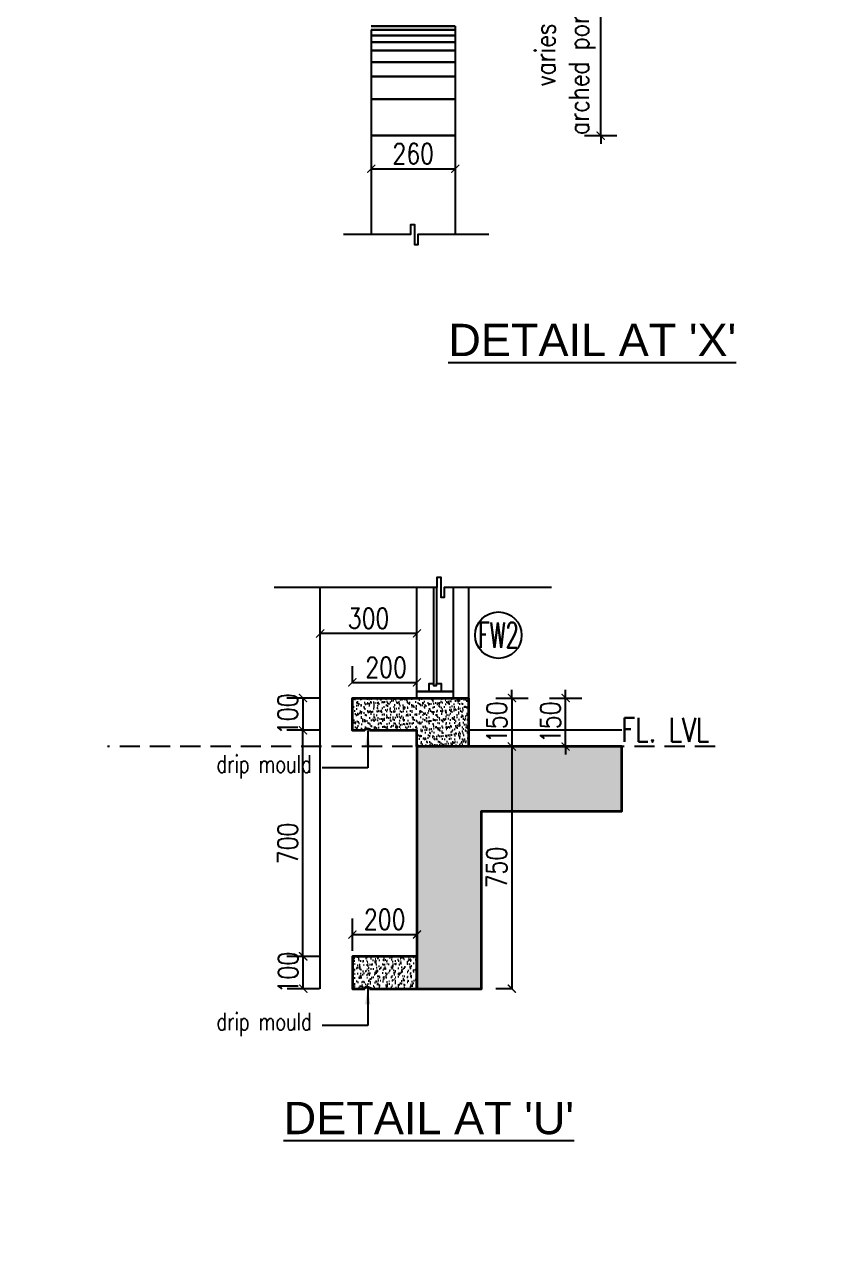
# Model space of a CAD drawing. Header units: millimetres. Extents: x 1066295 to 1300022, y -5734212 to -5454663.
# Drawn here: x 1076948 to 1079466, y -5616257 to -5612473 of the extents above; entities that cross this region are included whole.
import ezdxf
from ezdxf.enums import TextEntityAlignment as Align

# ---------------------------------------------------------------- set-up
doc = ezdxf.new("R2010")
doc.units = ezdxf.units.MM
doc.header["$LTSCALE"] = 1000
doc.header["$MEASUREMENT"] = 0
for name, pattern in [('AUDIT_D_120904163729-0', [0]), ('T9_PROFILE SECTIONS$0$HIDDEN', [0.375, 0.25, -0.125]), ('T9_PROFILE SECTIONS$0$T10(T7 IS SIMILAR BUT MIRROR) - DIMENSION & TEXTING$0$HIDDEN', [0.375, 0.25, -0.125])]:
    doc.linetypes.add(name, pattern=pattern)
doc.layers.get('0').update_dxf_attribs({"linetype": 'AUDIT_D_120904163729-0'})
for name, color, linetype in [('T9_PROFILE SECTIONS$0$A-DETAIL MARKERS', 52, 'T9_PROFILE SECTIONS$0$HIDDEN'), ('T9_PROFILE SECTIONS$0$a-ele', 8, 'Continuous'), ('T9_PROFILE SECTIONS$0$A-RSP DOOR NO', 4, 'Continuous'), ('T9_PROFILE SECTIONS$0$a-window', 5, 'Continuous'), ('T9_PROFILE SECTIONS$0$DIMDETAIL', 8, 'Continuous'), ('T9_PROFILE SECTIONS$0$ELEV 5', 8, 'Continuous'), ('T9_PROFILE SECTIONS$0$F.F.L', 36, 'Continuous'), ('T9_PROFILE SECTIONS$0$HATCH 150', 8, 'Continuous'), ('T9_PROFILE SECTIONS$0$T10(T7 IS SIMILAR BUT MIRROR) - DIMENSION & TEXTING$0$A-DIMENSIONS', 2, 'T9_PROFILE SECTIONS$0$T10(T7 IS SIMILAR BUT MIRROR) - DIMENSION & TEXTING$0$HIDDEN')]:
    doc.layers.add(name, color=color, linetype=linetype)
doc.layers.add('T9_PROFILE SECTIONS$0$A-SLAB', color=3, linetype='Continuous', lineweight=35)
doc.layers.add('T9_PROFILE SECTIONS$0$ele', color=1, linetype='Continuous', lineweight=30)
doc.styles.add('T9_PROFILE SECTIONS$0$AMISH', font='arial.ttf')
doc.styles.add('T9_PROFILE SECTIONS$0$B-AR-ANNO-E DECK FLOOR$0$DIMTEXT', font='SIMPLEX.shx', dxfattribs={"width": 0.75})
doc.styles.add('T9_PROFILE SECTIONS$0$DIM150', font='SIMPLEX.shx', dxfattribs={"width": 0.6})
doc.styles.add('T9_PROFILE SECTIONS$0$text-cmn', font='romans.shx', dxfattribs={"width": 0.8})
doc.dimstyles.new('T9_PROFILE SECTIONS$0$DIM 1-25', dxfattribs={"dimscale": 25, "dimtxt": 2.5, "dimasz": 1, "dimexe": 2, "dimexo": 2, "dimtad": 1, "dimdec": 0, "dimdsep": 46, "dimtxsty": 'T9_PROFILE SECTIONS$0$text-cmn', "dimblk": 'T9_PROFILE SECTIONS$0$_ArchTick', "dimcen": 2, "dimclrd": 1, "dimclre": 1, "dimclrt": 2, "dimadec": 0, "dimazin": 0, "dimtfac": 1, "dimtdec": 0, "dimtix": 1, "dimtmove": 0, "dimatfit": 3, "dimfxl": 2, "dimfxlon": 1, "dimlwd": -1, "dimlwe": -1, "dimarcsym": 0})

# ---------------------------------------------------------------- blocks, each defined once
blk = doc.blocks.new('T9_PROFILE SECTIONS$0$_ArchTick')
at = {"color": 0, "linetype": 'ByBlock', "const_width": 0.15}
blk.add_lwpolyline([(-0.5, -0.5), (0.5, 0.5)], dxfattribs=at)
blk = doc.blocks.new('*D446')
at = {"layer": 'T9_PROFILE SECTIONS$0$DIMDETAIL', "color": 1, "linetype": 'ByBlock', "transparency": 16777216}
for p, q in [((1080428.1, -5609918.5), (1080528.1, -5609918.5)), ((1080478.1, -5609918.5), (1080478.1, -5609893.5)), ((1080478.1, -5610418.5), (1080478.1, -5609918.5)), ((1080428.1, -5610418.5), (1080528.1, -5610418.5)), ((1080478.1, -5610418.5), (1080478.1, -5610443.5))]:
    blk.add_line(p, q, dxfattribs=at)
at = {"layer": 'T9_PROFILE SECTIONS$0$DIMDETAIL', "color": 1, "linetype": 'ByBlock', "transparency": 16777216, "xscale": 25, "yscale": 25, "zscale": 25}
for p, rotation in [((1080478.1, -5609918.5), 270), ((1080478.1, -5610418.5), 90)]:
    blk.add_blockref('T9_PROFILE SECTIONS$0$_ArchTick', p, dxfattribs=dict(at, rotation=rotation))
at = {"layer": 'T9_PROFILE SECTIONS$0$DIMDETAIL', "color": 7, "linetype": 'ByBlock', "transparency": 16777216, "insert": (1080368.7, -5610168.5), "char_height": 62.5, "attachment_point": 5, "rotation": 90, "style": 'T9_PROFILE SECTIONS$0$text-cmn'}
blk.add_mtext('varies\\Parched portion', dxfattribs=at)
blk = doc.blocks.new('*D459')
at = {"layer": 'T9_PROFILE SECTIONS$0$DIMDETAIL', "color": 1, "linetype": 'ByBlock', "transparency": 16777216}
for p, q in [((1079767.6, -5610471.1), (1079767.6, -5610571.1)), ((1080027.6, -5610471.1), (1080027.6, -5610571.1)), ((1079767.6, -5610521.1), (1080027.6, -5610521.1))]:
    blk.add_line(p, q, dxfattribs=at)
at = {"layer": 'T9_PROFILE SECTIONS$0$DIMDETAIL', "color": 1, "linetype": 'ByBlock', "transparency": 16777216, "xscale": 25, "yscale": 25, "zscale": 25, "rotation": 180}
blk.add_blockref('T9_PROFILE SECTIONS$0$_ArchTick', (1079767.6, -5610521.1), dxfattribs=at)
at = {"layer": 'T9_PROFILE SECTIONS$0$DIMDETAIL', "color": 1, "linetype": 'ByBlock', "transparency": 16777216, "xscale": 25, "yscale": 25, "zscale": 25}
blk.add_blockref('T9_PROFILE SECTIONS$0$_ArchTick', (1080027.6, -5610521.1), dxfattribs=at)
at = {"layer": 'T9_PROFILE SECTIONS$0$DIMDETAIL', "color": 7, "linetype": 'ByBlock', "transparency": 16777216, "insert": (1079897.6, -5610474.3), "char_height": 62.5, "attachment_point": 5, "style": 'T9_PROFILE SECTIONS$0$text-cmn'}
blk.add_mtext('260', dxfattribs=at)
blk = doc.blocks.new('*D496')
at = {"layer": 'T9_PROFILE SECTIONS$0$DIMDETAIL', "color": 1, "linetype": 'ByBlock', "transparency": 16777216}
for p, q in [((1079709.2, -5612111.7), (1079709.2, -5612061.7)), ((1079909.2, -5612111.7), (1079909.2, -5612061.7)), ((1079709.2, -5612111.7), (1079909.2, -5612111.7))]:
    blk.add_line(p, q, dxfattribs=at)
at = {"layer": 'T9_PROFILE SECTIONS$0$DIMDETAIL', "color": 1, "linetype": 'ByBlock', "transparency": 16777216, "xscale": 25, "yscale": 25, "zscale": 25, "rotation": 180}
blk.add_blockref('T9_PROFILE SECTIONS$0$_ArchTick', (1079709.2, -5612111.7), dxfattribs=at)
at = {"layer": 'T9_PROFILE SECTIONS$0$DIMDETAIL', "color": 1, "linetype": 'ByBlock', "transparency": 16777216, "xscale": 25, "yscale": 25, "zscale": 25}
blk.add_blockref('T9_PROFILE SECTIONS$0$_ArchTick', (1079909.2, -5612111.7), dxfattribs=at)
at = {"layer": 'T9_PROFILE SECTIONS$0$DIMDETAIL', "color": 7, "linetype": 'ByBlock', "transparency": 16777216, "insert": (1079813.4, -5612064.9), "char_height": 62.5, "attachment_point": 5, "style": 'T9_PROFILE SECTIONS$0$text-cmn'}
blk.add_mtext('200', dxfattribs=at)
blk = doc.blocks.new('*D497')
at = {"layer": 'T9_PROFILE SECTIONS$0$DIMDETAIL', "color": 1, "linetype": 'ByBlock', "transparency": 16777216}
for p, q in [((1079606.1, -5612160.1), (1079506.1, -5612160.1)), ((1079556.1, -5612160.1), (1079556.1, -5612260.1)), ((1079606.1, -5612260.1), (1079506.1, -5612260.1))]:
    blk.add_line(p, q, dxfattribs=at)
at = {"layer": 'T9_PROFILE SECTIONS$0$DIMDETAIL', "color": 1, "linetype": 'ByBlock', "transparency": 16777216, "xscale": 25, "yscale": 25, "zscale": 25}
for p, rotation in [((1079556.1, -5612160.1), 90), ((1079556.1, -5612260.1), 270)]:
    blk.add_blockref('T9_PROFILE SECTIONS$0$_ArchTick', p, dxfattribs=dict(at, rotation=rotation))
at = {"layer": 'T9_PROFILE SECTIONS$0$DIMDETAIL', "color": 7, "linetype": 'ByBlock', "transparency": 16777216, "insert": (1079509.2, -5612210.1), "char_height": 62.5, "attachment_point": 5, "rotation": 90, "style": 'T9_PROFILE SECTIONS$0$text-cmn'}
blk.add_mtext('100', dxfattribs=at)
blk = doc.blocks.new('*D498')
at = {"layer": 'T9_PROFILE SECTIONS$0$DIMDETAIL', "color": 1, "linetype": 'ByBlock', "transparency": 16777216}
for p, q in [((1079709.2, -5612942.5), (1079709.2, -5612842.5)), ((1079909.2, -5612942.5), (1079909.2, -5612842.5)), ((1079709.2, -5612892.5), (1079909.2, -5612892.5))]:
    blk.add_line(p, q, dxfattribs=at)
at = {"layer": 'T9_PROFILE SECTIONS$0$DIMDETAIL', "color": 1, "linetype": 'ByBlock', "transparency": 16777216, "xscale": 25, "yscale": 25, "zscale": 25, "rotation": 180}
blk.add_blockref('T9_PROFILE SECTIONS$0$_ArchTick', (1079709.2, -5612892.5), dxfattribs=at)
at = {"layer": 'T9_PROFILE SECTIONS$0$DIMDETAIL', "color": 1, "linetype": 'ByBlock', "transparency": 16777216, "xscale": 25, "yscale": 25, "zscale": 25}
blk.add_blockref('T9_PROFILE SECTIONS$0$_ArchTick', (1079909.2, -5612892.5), dxfattribs=at)
at = {"layer": 'T9_PROFILE SECTIONS$0$DIMDETAIL', "color": 7, "linetype": 'ByBlock', "transparency": 16777216, "insert": (1079809.2, -5612845.6), "char_height": 62.5, "attachment_point": 5, "style": 'T9_PROFILE SECTIONS$0$text-cmn'}
blk.add_mtext('200', dxfattribs=at)
blk = doc.blocks.new('*D499')
at = {"layer": 'T9_PROFILE SECTIONS$0$DIMDETAIL', "color": 1, "linetype": 'ByBlock', "transparency": 16777216}
for p, q in [((1079607.3, -5612960.1), (1079507.3, -5612960.1)), ((1079557.3, -5613060.1), (1079557.3, -5612960.1)), ((1079607.3, -5613060.1), (1079507.3, -5613060.1))]:
    blk.add_line(p, q, dxfattribs=at)
at = {"layer": 'T9_PROFILE SECTIONS$0$DIMDETAIL', "color": 1, "linetype": 'ByBlock', "transparency": 16777216, "xscale": 25, "yscale": 25, "zscale": 25}
for p, rotation in [((1079557.3, -5612960.1), 90), ((1079557.3, -5613060.1), 270)]:
    blk.add_blockref('T9_PROFILE SECTIONS$0$_ArchTick', p, dxfattribs=dict(at, rotation=rotation))
at = {"layer": 'T9_PROFILE SECTIONS$0$DIMDETAIL', "color": 7, "linetype": 'ByBlock', "transparency": 16777216, "insert": (1079510.4, -5613010.1), "char_height": 62.5, "attachment_point": 5, "rotation": 90, "style": 'T9_PROFILE SECTIONS$0$text-cmn'}
blk.add_mtext('100', dxfattribs=at)
blk = doc.blocks.new('*D500')
at = {"layer": 'T9_PROFILE SECTIONS$0$DIMDETAIL', "color": 1, "linetype": 'ByBlock', "transparency": 16777216}
for p, q in [((1080203, -5612310.1), (1080153, -5612310.1)), ((1080203, -5612310.1), (1080203, -5613060.1)), ((1080203, -5613060.1), (1080153, -5613060.1))]:
    blk.add_line(p, q, dxfattribs=at)
at = {"layer": 'T9_PROFILE SECTIONS$0$DIMDETAIL', "color": 1, "linetype": 'ByBlock', "transparency": 16777216, "xscale": 25, "yscale": 25, "zscale": 25}
for p, rotation in [((1080203, -5612310.1), 90), ((1080203, -5613060.1), 270)]:
    blk.add_blockref('T9_PROFILE SECTIONS$0$_ArchTick', p, dxfattribs=dict(at, rotation=rotation))
at = {"layer": 'T9_PROFILE SECTIONS$0$DIMDETAIL', "color": 7, "linetype": 'ByBlock', "transparency": 16777216, "insert": (1080156.2, -5612685.1), "char_height": 62.5, "attachment_point": 5, "rotation": 90, "style": 'T9_PROFILE SECTIONS$0$text-cmn'}
blk.add_mtext('750', dxfattribs=at)
blk = doc.blocks.new('*D501')
at = {"layer": 'T9_PROFILE SECTIONS$0$DIMDETAIL', "color": 1, "linetype": 'ByBlock', "transparency": 16777216}
for p, q in [((1080153.3, -5612160.1), (1080253.3, -5612160.1)), ((1080203.3, -5612160.1), (1080203.3, -5612135.1)), ((1080203.3, -5612160.1), (1080203.3, -5612310.1)), ((1080153.3, -5612310.1), (1080253.3, -5612310.1)), ((1080203.3, -5612310.1), (1080203.3, -5612335.1))]:
    blk.add_line(p, q, dxfattribs=at)
at = {"layer": 'T9_PROFILE SECTIONS$0$DIMDETAIL', "color": 1, "linetype": 'ByBlock', "transparency": 16777216, "xscale": 25, "yscale": 25, "zscale": 25}
for p, rotation in [((1080203.3, -5612160.1), 270), ((1080203.3, -5612310.1), 90)]:
    blk.add_blockref('T9_PROFILE SECTIONS$0$_ArchTick', p, dxfattribs=dict(at, rotation=rotation))
at = {"layer": 'T9_PROFILE SECTIONS$0$DIMDETAIL', "color": 7, "linetype": 'ByBlock', "transparency": 16777216, "insert": (1080156.4, -5612235.1), "char_height": 62.5, "attachment_point": 5, "rotation": 90, "style": 'T9_PROFILE SECTIONS$0$text-cmn'}
blk.add_mtext('150', dxfattribs=at)
blk = doc.blocks.new('*D502')
at = {"layer": 'T9_PROFILE SECTIONS$0$DIMDETAIL', "color": 1, "linetype": 'ByBlock', "transparency": 16777216}
for p, q in [((1079557.3, -5612260.1), (1079506.1, -5612260.1)), ((1079556.1, -5612960.1), (1079556.1, -5612260.1)), ((1079557.3, -5612960.1), (1079506.1, -5612960.1))]:
    blk.add_line(p, q, dxfattribs=at)
at = {"layer": 'T9_PROFILE SECTIONS$0$DIMDETAIL', "color": 1, "linetype": 'ByBlock', "transparency": 16777216, "xscale": 25, "yscale": 25, "zscale": 25}
for p, rotation in [((1079556.1, -5612260.1), 90), ((1079556.1, -5612960.1), 270)]:
    blk.add_blockref('T9_PROFILE SECTIONS$0$_ArchTick', p, dxfattribs=dict(at, rotation=rotation))
at = {"layer": 'T9_PROFILE SECTIONS$0$DIMDETAIL', "color": 7, "linetype": 'ByBlock', "transparency": 16777216, "insert": (1079509.2, -5612610.1), "char_height": 62.5, "attachment_point": 5, "rotation": 90, "style": 'T9_PROFILE SECTIONS$0$text-cmn'}
blk.add_mtext('700', dxfattribs=at)
blk = doc.blocks.new('T9_PROFILE SECTIONS$0$Door-Tag')
at = {"layer": 'T9_PROFILE SECTIONS$0$A-RSP DOOR NO'}
blk.add_circle((0, 0.0009), 0.16, dxfattribs=at)
at = {"layer": 'T9_PROFILE SECTIONS$0$A-RSP DOOR NO', "style": 'T9_PROFILE SECTIONS$0$DIM150', "width": 0.6}
blk.add_attdef('DOOR-NO', text='', height=0.16, dxfattribs=at).set_placement((258.6178, 64.0008), align=Align.MIDDLE_CENTER)
blk = doc.blocks.new('*D503')
at = {"layer": 'T9_PROFILE SECTIONS$0$DIMDETAIL', "color": 1, "linetype": 'ByBlock', "transparency": 16777216}
for p, q in [((1080319.5, -5612160.1), (1080419.5, -5612160.1)), ((1080369.5, -5612160.1), (1080369.5, -5612135.1)), ((1080369.5, -5612310.1), (1080369.5, -5612160.1)), ((1080369.5, -5612310.1), (1080419.5, -5612310.1)), ((1080369.5, -5612310.1), (1080369.5, -5612335.1))]:
    blk.add_line(p, q, dxfattribs=at)
at = {"layer": 'T9_PROFILE SECTIONS$0$DIMDETAIL', "color": 1, "linetype": 'ByBlock', "transparency": 16777216, "xscale": 25, "yscale": 25, "zscale": 25}
for p, rotation in [((1080369.5, -5612160.1), 270), ((1080369.5, -5612310.1), 90)]:
    blk.add_blockref('T9_PROFILE SECTIONS$0$_ArchTick', p, dxfattribs=dict(at, rotation=rotation))
at = {"layer": 'T9_PROFILE SECTIONS$0$DIMDETAIL', "color": 7, "linetype": 'ByBlock', "transparency": 16777216, "insert": (1080322.6, -5612235.1), "char_height": 62.5, "attachment_point": 5, "rotation": 90, "style": 'T9_PROFILE SECTIONS$0$text-cmn'}
blk.add_mtext('150', dxfattribs=at)
blk = doc.blocks.new('*D504')
at = {"layer": 'T9_PROFILE SECTIONS$0$DIMDETAIL', "color": 1, "linetype": 'ByBlock', "transparency": 16777216}
for p, q in [((1079609.2, -5611960.2), (1079609.2, -5611910.2)), ((1079909.3, -5611960.2), (1079909.3, -5611910.2)), ((1079909.3, -5611960.2), (1079609.2, -5611960.2))]:
    blk.add_line(p, q, dxfattribs=at)
at = {"layer": 'T9_PROFILE SECTIONS$0$DIMDETAIL', "color": 1, "linetype": 'ByBlock', "transparency": 16777216, "xscale": 25, "yscale": 25, "zscale": 25, "rotation": 180}
blk.add_blockref('T9_PROFILE SECTIONS$0$_ArchTick', (1079609.2, -5611960.2), dxfattribs=at)
at = {"layer": 'T9_PROFILE SECTIONS$0$DIMDETAIL', "color": 1, "linetype": 'ByBlock', "transparency": 16777216, "xscale": 25, "yscale": 25, "zscale": 25}
blk.add_blockref('T9_PROFILE SECTIONS$0$_ArchTick', (1079909.3, -5611960.2), dxfattribs=at)
at = {"layer": 'T9_PROFILE SECTIONS$0$DIMDETAIL', "color": 7, "linetype": 'ByBlock', "transparency": 16777216, "insert": (1079759.3, -5611913.4), "char_height": 62.5, "attachment_point": 5, "style": 'T9_PROFILE SECTIONS$0$text-cmn'}
blk.add_mtext('300', dxfattribs=at)
blk = doc.blocks.new('T9_PROFILE SECTIONS')
at = {"layer": 'T9_PROFILE SECTIONS$0$HATCH 150'}
h = blk.add_hatch(dxfattribs=at)
h.set_pattern_fill('AR-SAND', color=8, scale=10)
h.set_pattern_definition([(37.5, (1785.263, 2135.691), (-0.62993358, 19.26823769), [0, -15.2, 0, -17, 0, -16.25]), (7.5, (1785.263, 2135.691), (17.69776705, 28.22146065), [0, -8.2, 0, -13.7, 0, -5.25]), (327.5, (1772.963, 2135.691), (31.141418618, 0.056590535), [0, -5, 0, -18, 0, -23.5]), (317.5, (1772.963, 2135.691), (30.06126605, 8.77675565), [0, -2.5, 0, -11.8, 0, -13.5])])
h.paths.add_polyline_path([(1079709.2452, -5612160.0988), (1080069.2494, -5612160.1055), (1080069.2494, -5612310.1058), (1079909.2401, -5612310.1058), (1079909.2418, -5612260.1273), (1079709.2452, -5612260.1233)])
h = blk.add_hatch(color=8, dxfattribs=at)
h.dxf.hatch_style = 1
h.paths.add_polyline_path([(1080543.5731, -5612310.1058), (1079909.2433, -5612310.1058), (1079909.2146, -5613060.1058), (1080109.2452, -5613060.1058), (1080109.2452, -5612510.1058), (1080543.5731, -5612510.1058)])
h = blk.add_hatch(dxfattribs=at)
h.set_pattern_fill('AR-SAND', color=8, scale=10)
h.set_pattern_definition([(127.5, (-4611124.183, -6932681.9), (-19.26823769, -0.62993358), [0, -15.2, 0, -17, 0, -16.25]), (97.5, (-4611124.183, -6932681.9), (-28.22146065, 17.69776705), [0, -8.2, 0, -13.7, 0, -5.25]), (57.5, (-4611124.183, -6932694.2), (-0.056590535, 31.141418618), [0, -5, 0, -18, 0, -23.5]), (47.5, (-4611124.183, -6932694.2), (-8.77675565, 30.06126605), [0, -2.5, 0, -11.8, 0, -13.5])])
h.paths.add_polyline_path([(1079909.2146, -5612960.1058), (1079709.2146, -5612960.1058), (1079709.2146, -5613060.1058), (1079909.2146, -5613060.1058)])
at = {"color": 8, "linetype": 'T9_PROFILE SECTIONS$0$HIDDEN', "ltscale": 0.25}
blk.add_line((1080832.3712, -5612310.1058), (1078951.1717, -5612310.1058), dxfattribs=at)
at = {"layer": 'T9_PROFILE SECTIONS$0$a-ele'}
blk.add_lwpolyline([(1080069.3295, -5612160.1058), (1080069.3385, -5611815.9836)], dxfattribs=at)
at = {"layer": 'T9_PROFILE SECTIONS$0$A-SLAB', "linetype": 'ByBlock'}
for points in [[(1079748.1083, -5612260.1241), (1079709.2452, -5612260.1233), (1079709.2452, -5612160.0988), (1080069.2494, -5612160.1055), (1080069.2494, -5612310.1058), (1079909.2401, -5612310.1058), (1079909.2418, -5612260.1273), (1079762.1083, -5612260.1243)], [(1079748.1083, -5612260.1241), (1079750.1083, -5612255.1241), (1079760.1083, -5612255.1241), (1079762.1083, -5612260.1241)], [(1079762.1083, -5613060.1058), (1079909.2146, -5613060.1058), (1079909.2146, -5612960.1058), (1079709.2146, -5612960.1058), (1079709.2146, -5613060.1058), (1079748.1083, -5613060.1058)], [(1079748.1083, -5613060.1058), (1079750.1083, -5613055.1058), (1079760.1083, -5613055.1058), (1079762.1083, -5613060.1058)]]:
    blk.add_lwpolyline(points, dxfattribs=at)
blk.add_lwpolyline([(1080543.5731, -5612310.1058), (1079909.2433, -5612310.1058), (1079909.2146, -5613060.1058), (1080109.2452, -5613060.1058), (1080109.2452, -5612510.1058), (1080543.5731, -5612510.1058)], close=True, dxfattribs=at)
at = {"layer": 'T9_PROFILE SECTIONS$0$a-window', "color": 5}
for p, q in [((1079960.0202, -5611815.9836), (1079960.0202, -5612115.0988)), ((1079970.0202, -5611815.9836), (1079970.0202, -5612115.0988))]:
    blk.add_line(p, q, dxfattribs=at)
at = {"layer": 'T9_PROFILE SECTIONS$0$a-window', "color": 250}
blk.add_lwpolyline([(1080021.7452, -5611815.9836), (1080021.7452, -5612140.0988), (1079909.2997, -5612140.0988), (1079909.2997, -5611815.9836)], dxfattribs=at)
at = {"layer": 'T9_PROFILE SECTIONS$0$a-window', "color": 4}
for points in [[(1079970.0202, -5612115.0988), (1079984.2452, -5612115.0988), (1079984.2452, -5612140.0988), (1079946.7452, -5612140.0988), (1079946.7452, -5612115.0988), (1079960.0202, -5612115.0988), (1079960.0202, -5612121.0988), (1079970.0202, -5612121.0988)], [(1079909.2452, -5612160.0988), (1079909.2452, -5612140.0988), (1080021.7452, -5612140.0988), (1080021.7452, -5612160.0988)]]:
    blk.add_lwpolyline(points, close=True, dxfattribs=at)
at = {"layer": 'T9_PROFILE SECTIONS$0$DIMDETAIL', "linetype": 'ByBlock'}
for points in [[(1080027.5989, -5610079.759), (1080027.5989, -5610724.0739)], [(1079767.562, -5610090.6566), (1079767.562, -5610724.0739)], [(1079681.2251, -5610724.0739), (1079890.2251, -5610724.0739), (1079890.2251, -5610693.5739), (1079901.2251, -5610693.5739), (1079901.2251, -5610755.5739), (1079912.7251, -5610755.5739), (1079912.7251, -5610724.0739), (1080132.2251, -5610724.0739)], [(1079467.318, -5611816.4198), (1079971.818, -5611816.4198), (1079971.818, -5611785.9939), (1079982.818, -5611785.9939), (1079982.818, -5611847.9939), (1079994.318, -5611847.9939), (1079994.318, -5611816.4939), (1080326.318, -5611816.4939)]]:
    blk.add_lwpolyline(points, dxfattribs=at)
at = {"layer": 'T9_PROFILE SECTIONS$0$ele', "color": 8}
for p, q in [((1079767.562, -5610079.759), (1080027.5989, -5610079.759)), ((1079767.562, -5610090.6566), (1080027.5989, -5610090.6566)), ((1079767.562, -5610108.7293), (1080027.5989, -5610108.7293)), ((1079767.562, -5610129.0637), (1080027.5989, -5610129.0637)), ((1079767.562, -5610155.2091), (1080027.5989, -5610155.2091)), ((1079767.562, -5610191.5196), (1080027.5989, -5610191.5196)), ((1079767.562, -5610235.142), (1080027.5989, -5610235.142)), ((1079767.562, -5610305.3555), (1080027.5989, -5610305.3555)), ((1079767.562, -5610418.5074), (1080027.5989, -5610418.5074))]:
    blk.add_line(p, q, dxfattribs=at)
at = {"layer": 'T9_PROFILE SECTIONS$0$ELEV 5', "ltscale": 0.7}
blk.add_line((1079609.2146, -5613060.1058), (1079609.2146, -5611815.9836), dxfattribs=at)
at = {"layer": 'T9_PROFILE SECTIONS$0$F.F.L', "linetype": 'Continuous', "ltscale": 0.1}
blk.add_lwpolyline([(1080543.5731, -5612260.1058), (1080069.2146, -5612260.1058)], dxfattribs=at)
at = {"layer": 'T9_PROFILE SECTIONS$0$T10(T7 IS SIMILAR BUT MIRROR) - DIMENSION & TEXTING$0$A-DIMENSIONS', "linetype": 'ByBlock'}
blk.add_circle((1080913.8262, -5610921.0339), 12874.0202, dxfattribs=at)
at = {"layer": 'T9_PROFILE SECTIONS$0$A-RSP DOOR NO'}
ref = blk.add_blockref('T9_PROFILE SECTIONS$0$Door-Tag', (1080161.3464, -5611965.0702), dxfattribs=dict(at, xscale=450, yscale=450, zscale=450, rotation=180))
ref.add_attrib('DOOR-NO', 'FW2', dxfattribs={"height": 78.75, "style": 'T9_PROFILE SECTIONS$0$DIM150', "width": 0.6}).set_placement((1080161.3464, -5611965.0702), align=Align.MIDDLE_CENTER)
at = {"layer": 'T9_PROFILE SECTIONS$0$A-DETAIL MARKERS', "color": 7, "linetype": 'ByBlock', "char_height": 100, "style": 'T9_PROFILE SECTIONS$0$AMISH'}
for s, insert, attachment_point in [("{\\LDETAIL AT 'X'}", (1080897.7963, -5611001.2815), 3), ("\\pi576.18588;{\\LDETAIL AT 'U'}", (1078920.0626, -5613410.6508), 1)]:
    blk.add_mtext_dynamic_manual_height_columns(s, width=2034.5, gutter_width=500, heights=[0], dxfattribs=dict(at, insert=insert, attachment_point=attachment_point))
at = {"layer": 'T9_PROFILE SECTIONS$0$DIMDETAIL', "color": 7, "style": 'T9_PROFILE SECTIONS$0$B-AR-ANNO-E DECK FLOOR$0$DIMTEXT', "width": 0.75}
for s, height, p in [('FL. LVL', 75, (1080542.2395, -5612295.926, 0.5687)), ('drip mould', 54, (1079288.4652, -5612391.3846, -0.4094)), ('drip mould', 54, (1079288.4652, -5613188.9173, -0.4094))]:
    blk.add_text(s, height=height, dxfattribs=at).set_placement(p)
at = {"layer": 'T9_PROFILE SECTIONS$0$DIMDETAIL', "color": 1, "linetype": 'ByBlock'}
dim = blk.add_linear_dim(base=(1080478.0909, -5609918.5041), p1=(1079927.5641, -5610418.5074), p2=(1079827.5826, -5609918.5041), angle=90, text='varies\\Parched portion', dimstyle='T9_PROFILE SECTIONS$0$DIM 1-25', override={"dimclrt": 7}, dxfattribs=at)
dim.commit()
dim.dimension.update_dxf_attribs({"geometry": '*D446', "text_midpoint": (1080368.7159, -5610168.5057)})
at = {"layer": 'T9_PROFILE SECTIONS$0$DIMDETAIL', "linetype": 'ByBlock'}
for base, p1, p2, angle, picture, middle in [((1080027.5989, -5610521.1341), (1079767.562, -5610418.5074), (1080027.5989, -5610418.5074), 180, '*D459', (1079897.5804, -5610474.2591)), ((1080203.2837, -5612310.1058), (1080069.2494, -5612160.1055), (1080069.2494, -5612310.1058), 90, '*D501', (1080156.4087, -5612235.1056)), ((1080369.4556, -5612160.0835), (1080319.4556, -5612310.1058), (1080188.9719, -5612160.0835), 90, '*D503', (1080322.5806, -5612235.0946)), ((1079556.0809, -5612260.1058), (1079607.2579, -5612960.1058), (1079607.2579, -5612260.1058), 90, '*D502', (1079509.2059, -5612610.1058)), ((1080203.0295, -5613060.1058), (1080203.0295, -5612310.1058, -0.01), (1080203.0295, -5613060.1058, -0.01), 90, '*D500', (1080156.1545, -5612685.1058))]:
    dim = blk.add_linear_dim(base=base, p1=p1, p2=p2, angle=angle, dimstyle='T9_PROFILE SECTIONS$0$DIM 1-25', override={"dimclrt": 7}, dxfattribs=at)
    dim.commit()
    dim.dimension.update_dxf_attribs({"geometry": picture, "text_midpoint": middle})
dim = blk.add_linear_dim(base=(1079609.2146, -5611960.2428), p1=(1079909.2997, -5611978.0412), p2=(1079609.2146, -5611978.0412), dimstyle='T9_PROFILE SECTIONS$0$DIM 1-25', override={"dimclrt": 7}, dxfattribs=at)
dim.commit()
dim.dimension.update_dxf_attribs({"geometry": '*D504', "text_midpoint": (1079759.2571, -5611913.3678)})
for base, p1, p2, angle, picture, middle in [((1079909.2146, -5612111.7442), (1079709.2452, -5612160.1058), (1079909.2146, -5612160.1058, -0.0002), 180, '*D496', (1079813.4169, -5612111.7442)), ((1079556.0809, -5612260.1058), (1079809.2146, -5612160.1058), (1079809.2146, -5612260.1058, -0.0002), 90, '*D497', (1079556.0809, -5612210.1058)), ((1079909.2146, -5612892.465), (1079709.2146, -5613060.1058), (1079909.2146, -5613060.1058, -0.0002), 180, '*D498', (1079809.2146, -5612892.465)), ((1079557.2579, -5612960.1058), (1079809.2146, -5613060.1058), (1079809.2146, -5612960.1058, -0.0002), 270, '*D499', (1079557.2579, -5613010.1058))]:
    dim = blk.add_linear_dim(base=base, p1=p1, p2=p2, angle=angle, dimstyle='T9_PROFILE SECTIONS$0$DIM 1-25', override={"dimclrt": 7}, dxfattribs=at)
    dim.commit()
    dim.dimension.update_dxf_attribs({"geometry": picture, "text_midpoint": middle, "dimtype": 128})
at = {"layer": 'T9_PROFILE SECTIONS$0$DIMDETAIL'}
for points in [[(1079756.5533, -5612261.2684), (1079756.7047, -5612376.2842), (1079615.3449, -5612376.2842)], [(1079756.5533, -5613058.8011), (1079756.7047, -5613173.8169), (1079615.3449, -5613173.8169)]]:
    blk.add_leader(points, dimstyle='T9_PROFILE SECTIONS$0$DIM 1-25', override={"dimasz": 2, "dimgap": 0.625, "dimtad": 0}, dxfattribs=at)

msp = doc.modelspace()

# ---------------------------------------------------------------- block references
at = {"linetype": 'ByBlock'}
msp.add_blockref('T9_PROFILE SECTIONS', (-1745.2, -2398.4, 0.4), dxfattribs=at)

doc.saveas('drawing.dxf')
